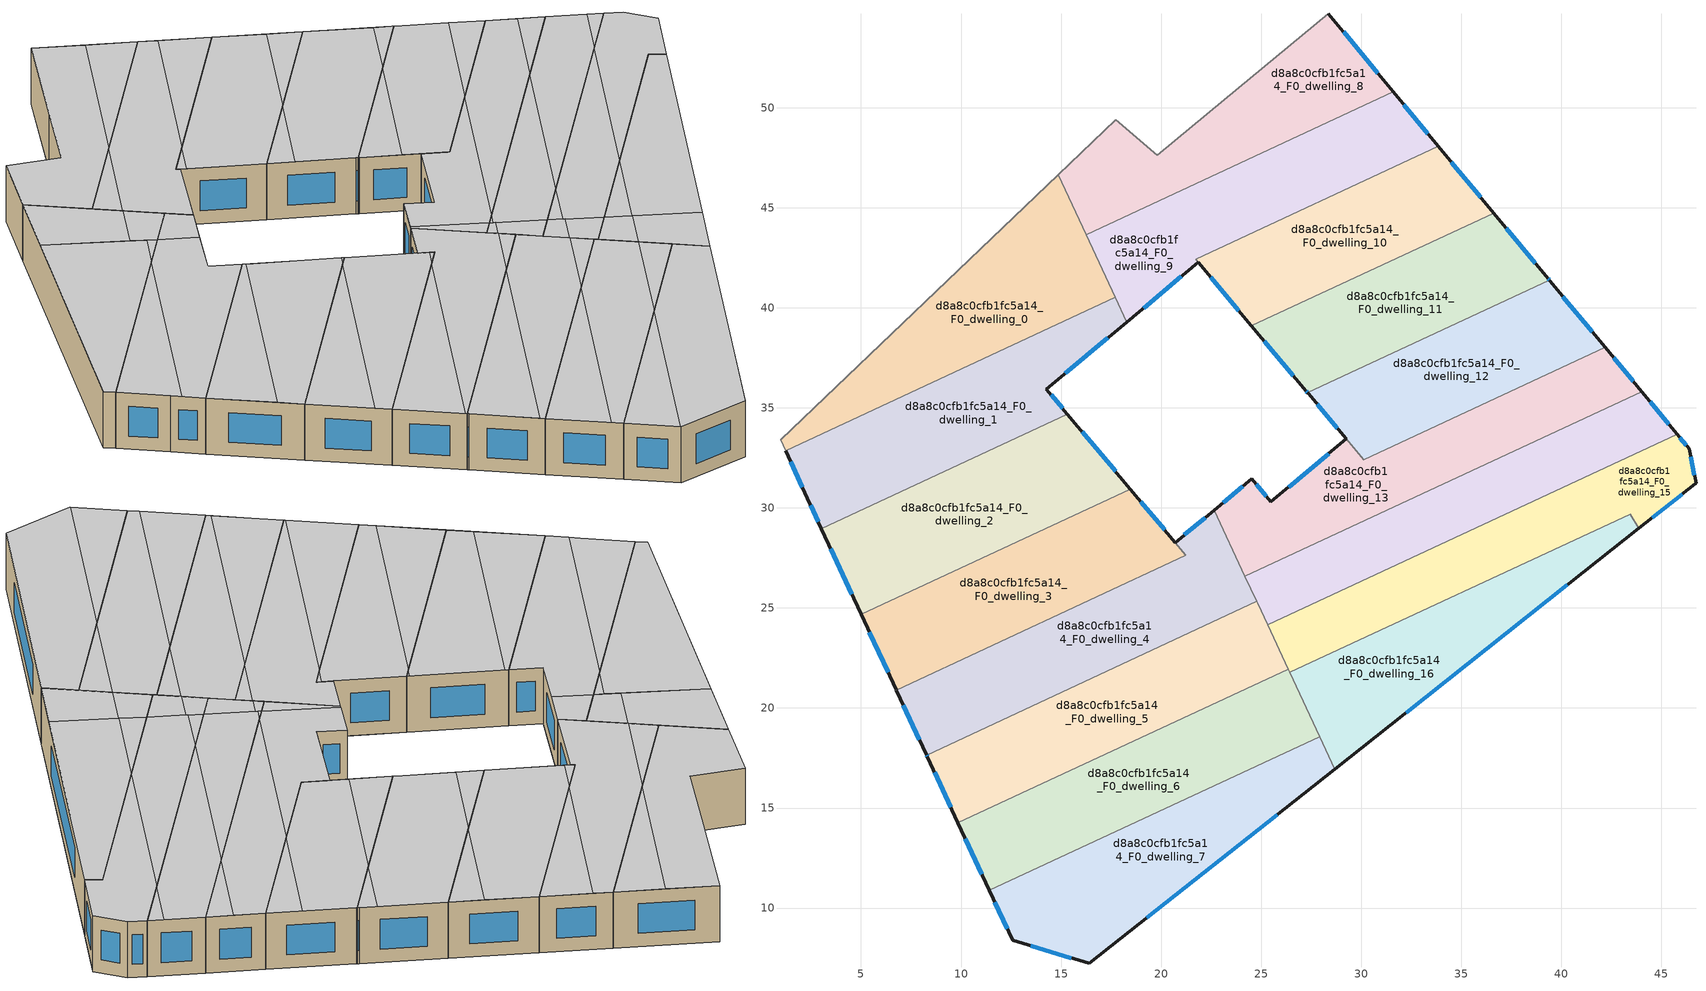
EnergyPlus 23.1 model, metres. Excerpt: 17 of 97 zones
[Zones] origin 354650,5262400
d8a8c0cfb1fc5a14_F0_dwelling_0
 floor ground (EU_floor_Construction): 14.85,46.66 17.71,40.53 1.23,32.86 0.98,33.41 z0
 wall to d8a8c0cfb1fc5a14_F0_dwelling_1 (EU_wall_Construction): 1.23,32.86 17.71,40.53 z0:3
 wall adiabatic (EU_wall_Construction): 14.85,46.66 0.98,33.41 1.23,32.86 z0:3
 wall to d8a8c0cfb1fc5a14_F0_dwelling_9 (EU_wall_Construction): 17.71,40.53 16.25,43.65 z0:3
 wall to d8a8c0cfb1fc5a14_F0_dwelling_8 (EU_wall_Construction): 16.25,43.66 14.85,46.66 z0:3
 ceiling to d8a8c0cfb1fc5a14_F1_dwelling_0 (EU_floor_Construction): 13.3,38.48 14.97,39.8 11.83,43.77 0.98,33.41 1.23,32.86 z3
 ceiling to d8a8c0cfb1fc5a14_F1_dwelling_8 (EU_floor_Construction): 16.87,42.33 14.85,46.66 11.83,43.77 14.48,40.43 z3
 ceiling to d8a8c0cfb1fc5a14_F1_dwelling_1 (EU_floor_Construction): 15.29,39.4 14.97,39.8 13.3,38.48 z3
 ceiling to d8a8c0cfb1fc5a14_F1_dwelling_9 (EU_floor_Construction): 17.71,40.53 16.87,42.33 14.48,40.43 15.29,39.4 z3
d8a8c0cfb1fc5a14_F0_dwelling_1
 floor ground (EU_floor_Construction): 17.71,40.53 18.28,39.29 14.27,35.94 15.32,34.68 3.02,28.96 2.31,30.48 1.23,32.86 z0
 wall outside (EU_wall_Construction): 15.32,34.68 14.27,35.94 18.28,39.29 / 1.23,32.86 2.31,30.48 3.02,28.96 z0:3
 wall to d8a8c0cfb1fc5a14_F0_dwelling_2 (EU_wall_Construction): 3.02,28.96 15.32,34.68 z0:3
 wall to d8a8c0cfb1fc5a14_F0_dwelling_9 (EU_wall_Construction): 18.28,39.29 17.71,40.53 z0:3
 window (EU_Window_Construction): 15.21,36.73 17.34,38.5 / 15.07,34.98 14.51,35.65 / 2.48,30.12 2.85,29.32 / 1.48,32.3 2.06,31.04 z0.7:2.3
 ceiling to d8a8c0cfb1fc5a14_F1_dwelling_1 (EU_floor_Construction): 15.32,34.68 14.27,35.94 16.53,37.83 15.29,39.4 13.3,38.48 2.55,29.97 3.02,28.96 z3
 ceiling to d8a8c0cfb1fc5a14_F1_dwelling_0 (EU_floor_Construction): 13.3,38.48 1.23,32.86 2.31,30.48 2.55,29.97 z3
 ceiling to d8a8c0cfb1fc5a14_F1_dwelling_9 (EU_floor_Construction): 18.28,39.29 17.71,40.53 15.29,39.4 16.53,37.83 z3
d8a8c0cfb1fc5a14_F0_dwelling_10
 floor ground (EU_floor_Construction): 33.86,48.07 36.62,44.74 24.51,39.1 21.73,42.42 z0
 wall outside (EU_wall_Construction): 36.62,44.74 33.86,48.07 / 21.85,42.27 24.51,39.1 z0:3
 wall to d8a8c0cfb1fc5a14_F0_dwelling_11 (EU_wall_Construction): 24.51,39.1 36.62,44.74 z0:3
 wall to d8a8c0cfb1fc5a14_F0_dwelling_9 (EU_wall_Construction): 33.86,48.07 21.73,42.42 21.85,42.27 z0:3
 window (EU_Window_Construction): 35.98,45.52 34.51,47.29 / 22.48,41.53 23.89,39.84 z0.7:2.3
 ceiling to d8a8c0cfb1fc5a14_F1_dwelling_10 (EU_floor_Construction): 29.85,41.58 35.52,46.07 33.86,48.07 23.75,43.36 22.06,42.03 24.51,39.1 z3
 ceiling to d8a8c0cfb1fc5a14_F1_dwelling_11 (EU_floor_Construction): 36.62,44.74 35.52,46.07 29.85,41.58 z3
 ceiling to d8a8c0cfb1fc5a14_F1_dwelling_9 (EU_floor_Construction): 23.75,43.36 21.73,42.42 22.06,42.03 z3
d8a8c0cfb1fc5a14_F0_dwelling_11
 floor ground (EU_floor_Construction): 36.62,44.74 39.34,41.46 39.4,41.38 27.31,35.76 27.25,35.84 24.51,39.1 z0
 wall outside (EU_wall_Construction): 24.51,39.1 27.25,35.84 27.31,35.76 / 39.4,41.38 39.34,41.46 36.62,44.74 z0:3
 wall to d8a8c0cfb1fc5a14_F0_dwelling_12 (EU_wall_Construction): 27.31,35.76 39.4,41.38 z0:3
 window (EU_Window_Construction): 25.15,38.33 26.6,36.6 / 38.7,42.23 37.26,43.97 / 39.39,41.4 39.35,41.44 / 27.26,35.82 27.3,35.78 z0.7:2.3
 ceiling to d8a8c0cfb1fc5a14_F1_dwelling_11 (EU_floor_Construction): 35.6,39.61 38.78,42.13 36.62,44.74 29.85,41.58 25.39,38.05 27.25,35.84 27.29,35.78 27.31,35.76 z3
 ceiling to d8a8c0cfb1fc5a14_F1_dwelling_10 (EU_floor_Construction): 29.85,41.58 24.51,39.1 25.39,38.05 z3
 ceiling to d8a8c0cfb1fc5a14_F1_dwelling_12 (EU_floor_Construction): 39.4,41.38 39.34,41.46 38.78,42.13 35.6,39.61 z3
d8a8c0cfb1fc5a14_F0_dwelling_12
 floor ground (EU_floor_Construction): 39.44,41.34 42.19,38.02 30.13,32.41 27.35,35.72 27.31,35.76 39.4,41.38 z0
 wall outside (EU_wall_Construction): 27.31,35.76 27.35,35.72 29.25,33.45 / 42.19,38.02 39.44,41.34 39.4,41.38 z0:3
 wall to d8a8c0cfb1fc5a14_F0_dwelling_13 (EU_wall_Construction): 29.25,33.45 30.13,32.41 42.19,38.02 z0:3
 window (EU_Window_Construction): 41.55,38.8 40.08,40.56 / 27.79,35.19 28.81,33.98 z0.7:2.3
 ceiling to d8a8c0cfb1fc5a14_F1_dwelling_12 (EU_floor_Construction): 35.21,34.77 41.05,39.39 39.44,41.34 39.4,41.38 35.6,39.61 28.68,34.14 30.13,32.41 z3
 ceiling to d8a8c0cfb1fc5a14_F1_dwelling_11 (EU_floor_Construction): 35.6,39.61 27.31,35.76 27.32,35.75 27.35,35.72 28.68,34.14 z3
 ceiling to d8a8c0cfb1fc5a14_F1_dwelling_13 (EU_floor_Construction): 42.19,38.02 41.05,39.39 35.21,34.77 z3
d8a8c0cfb1fc5a14_F0_dwelling_13
 floor ground (EU_floor_Construction): 42.19,38.02 44.02,35.82 24.19,26.59 22.66,29.89 24.53,31.45 25.48,30.3 29.25,33.45 30.13,32.41 z0
 wall outside (EU_wall_Construction): 29.25,33.45 25.48,30.3 24.53,31.45 22.66,29.89 / 44.02,35.82 42.19,38.02 z0:3
 wall to d8a8c0cfb1fc5a14_F0_dwelling_14 (EU_wall_Construction): 24.19,26.59 44.02,35.82 z0:3
 wall to d8a8c0cfb1fc5a14_F0_dwelling_4 (EU_wall_Construction): 22.66,29.89 24.19,26.59 z0:3
 window (EU_Window_Construction): 28.37,32.71 26.37,31.04 / 43.59,36.33 42.62,37.5 / 24.09,31.08 23.1,30.26 / 25.26,30.57 24.75,31.18 z0.7:2.3
 ceiling to d8a8c0cfb1fc5a14_F1_dwelling_13 (EU_floor_Construction): 38.79,33.38 43.17,36.85 42.19,38.02 35.21,34.77 25.85,27.36 z3
 ceiling to d8a8c0cfb1fc5a14_F1_dwelling_14 (EU_floor_Construction): 44.02,35.82 43.17,36.85 38.79,33.38 z3
 ceiling adiabatic (EU_roof_Construction): 25.09,27.01 22.75,29.97 22.66,29.89 24.19,26.59 z3
 ceiling to d8a8c0cfb1fc5a14_F1_dwelling_12 (EU_floor_Construction): 30.13,32.41 29.25,33.45 25.48,30.3 24.53,31.45 22.75,29.97 25.09,27.01 25.85,27.36 35.21,34.77 z3
d8a8c0cfb1fc5a14_F0_dwelling_14
 floor ground (EU_floor_Construction): 44.02,35.82 45.79,33.68 25.32,24.16 24.19,26.59 z0
 wall outside (EU_wall_Construction): 45.79,33.68 44.02,35.82 z0:3
 wall to d8a8c0cfb1fc5a14_F0_dwelling_15 (EU_wall_Construction): 25.32,24.16 45.79,33.68 z0:3
 wall to d8a8c0cfb1fc5a14_F0_dwelling_5 (EU_wall_Construction): 24.78,25.33 24.82,25.24 25.32,24.16 z0:3
 wall to d8a8c0cfb1fc5a14_F0_dwelling_4 (EU_wall_Construction): 24.19,26.59 24.78,25.33 z0:3
 window (EU_Window_Construction): 45.37,34.18 44.44,35.32 z0.7:2.3
 ceiling to d8a8c0cfb1fc5a14_F1_dwelling_14 (EU_floor_Construction): 42.63,32.21 45.27,34.31 44.02,35.82 38.79,33.38 29.72,26.21 z3
 ceiling to d8a8c0cfb1fc5a14_F1_dwelling_13 (EU_floor_Construction): 38.79,33.38 25.85,27.36 25.21,26.86 26.8,24.85 29.72,26.21 z3
 ceiling to d8a8c0cfb1fc5a14_F1_dwelling_15 (EU_floor_Construction): 45.79,33.68 45.27,34.31 42.63,32.21 z3
 ceiling to d8a8c0cfb1fc5a14_F1_dwelling_5 (EU_floor_Construction): 26.8,24.85 25.28,26.78 24.42,26.1 24.78,25.33 24.8,25.29 25.32,24.16 z3
 ceiling to d8a8c0cfb1fc5a14_F1_dwelling_12 (EU_floor_Construction): 25.85,27.36 25.09,27.01 25.21,26.86 z3
 ceiling to d8a8c0cfb1fc5a14_F1_dwelling_4 (EU_floor_Construction): 25.28,26.78 25.21,26.86 25.09,27.01 24.19,26.59 24.42,26.1 z3
d8a8c0cfb1fc5a14_F0_dwelling_15
 floor ground (EU_floor_Construction): 46.39,32.96 46.73,31.23 46.7,31.21 43.88,28.98 43.44,29.69 26.43,21.78 25.32,24.16 45.79,33.68 z0
 wall outside (EU_wall_Construction): 43.88,28.98 46.7,31.21 46.73,31.23 46.39,32.96 45.79,33.68 z0:3
 wall to d8a8c0cfb1fc5a14_F0_dwelling_16 (EU_wall_Construction): 26.43,21.78 43.44,29.69 43.88,28.98 z0:3
 wall to d8a8c0cfb1fc5a14_F0_dwelling_6 (EU_wall_Construction): 26.35,21.95 26.43,21.78 z0:3
 wall to d8a8c0cfb1fc5a14_F0_dwelling_5 (EU_wall_Construction): 25.32,24.16 26.35,21.95 z0:3
 window (EU_Window_Construction): 46.25,33.13 45.93,33.52 / 46.65,31.64 46.47,32.56 / 44.54,29.5 46.04,30.68 z0.7:2.3
 ceiling to d8a8c0cfb1fc5a14_F1_dwelling_15 (EU_floor_Construction): 43.88,28.98 46.73,31.23 46.39,32.96 45.79,33.68 42.63,32.21 33.72,25.17 43.44,29.69 z3
 ceiling to d8a8c0cfb1fc5a14_F1_dwelling_14 (EU_floor_Construction): 33.72,25.17 42.63,32.21 29.72,26.21 27.27,24.26 28.48,22.73 z3
 ceiling to d8a8c0cfb1fc5a14_F1_dwelling_6 (EU_floor_Construction): 28.48,22.73 27.34,24.18 25.86,23.01 26.43,21.78 z3
 ceiling to d8a8c0cfb1fc5a14_F1_dwelling_5 (EU_floor_Construction): 27.34,24.18 26.8,24.85 25.32,24.16 25.86,23.01 z3
 ceiling to d8a8c0cfb1fc5a14_F1_dwelling_13 (EU_floor_Construction): 29.72,26.21 26.8,24.85 27.27,24.27 z3
d8a8c0cfb1fc5a14_F0_dwelling_16
 floor ground (EU_floor_Construction): 43.44,29.69 43.88,28.97 28.68,16.95 26.43,21.78 z0
 wall outside (EU_wall_Construction): 28.68,16.95 43.88,28.97 z0:3
 wall to d8a8c0cfb1fc5a14_F0_dwelling_7 (EU_wall_Construction): 27.92,18.57 28.68,16.95 z0:3
 wall to d8a8c0cfb1fc5a14_F0_dwelling_6 (EU_wall_Construction): 26.43,21.78 27.92,18.57 z0:3
 window (EU_Window_Construction): 32.25,19.77 40.31,26.15 z0.7:2.3
 ceiling to d8a8c0cfb1fc5a14_F1_dwelling_15 (EU_floor_Construction): 43.88,28.97 43.44,29.69 33.72,25.17 29.31,21.68 31.37,19.08 z3
 ceiling to d8a8c0cfb1fc5a14_F1_dwelling_6 (EU_floor_Construction): 29.31,21.68 28.48,22.73 26.43,21.78 27.24,20.03 z3
 ceiling to d8a8c0cfb1fc5a14_F1_dwelling_14 (EU_floor_Construction): 33.72,25.17 28.48,22.73 29.31,21.68 z3
 ceiling to d8a8c0cfb1fc5a14_F1_dwelling_7 (EU_floor_Construction): 31.37,19.08 29.32,21.67 27.24,20.03 28.68,16.95 z3
d8a8c0cfb1fc5a14_F0_dwelling_2
 floor ground (EU_floor_Construction): 15.32,34.68 18.46,30.94 5.01,24.68 3.02,28.96 z0
 wall outside (EU_wall_Construction): 3.02,28.96 5.01,24.68 / 18.46,30.94 15.32,34.68 z0:3
 wall to d8a8c0cfb1fc5a14_F0_dwelling_3 (EU_wall_Construction): 5.01,24.68 18.46,30.94 z0:3
 window (EU_Window_Construction): 3.49,27.95 4.54,25.69 / 17.72,31.82 16.06,33.8 z0.7:2.3
 ceiling to d8a8c0cfb1fc5a14_F1_dwelling_2 (EU_floor_Construction): 17.88,30.67 18.36,31.06 15.45,34.53 4.47,25.84 5.01,24.68 z3
 ceiling to d8a8c0cfb1fc5a14_F1_dwelling_1 (EU_floor_Construction): 15.45,34.53 15.32,34.68 3.02,28.96 4.47,25.84 z3
 ceiling to d8a8c0cfb1fc5a14_F1_dwelling_3 (EU_floor_Construction): 18.46,30.94 18.36,31.06 17.88,30.67 z3
d8a8c0cfb1fc5a14_F0_dwelling_3
 floor ground (EU_floor_Construction): 18.46,30.94 21.24,27.63 6.77,20.89 5.01,24.68 z0
 wall outside (EU_wall_Construction): 5.01,24.68 6.76,20.9 / 20.7,28.27 18.46,30.94 z0:3
 wall to d8a8c0cfb1fc5a14_F0_dwelling_4 (EU_wall_Construction): 6.77,20.89 21.24,27.63 20.71,28.26 z0:3
 window (EU_Window_Construction): 5.42,23.79 6.35,21.79 / 20.18,28.9 18.99,30.31 z0.7:2.3
 ceiling to d8a8c0cfb1fc5a14_F1_dwelling_3 (EU_floor_Construction): 20.16,27.13 21.06,27.84 18.46,30.94 17.88,30.67 6.43,21.62 6.76,20.9 z3
 ceiling to d8a8c0cfb1fc5a14_F1_dwelling_2 (EU_floor_Construction): 17.88,30.67 5.01,24.68 6.43,21.62 z3
 ceiling to d8a8c0cfb1fc5a14_F1_dwelling_4 (EU_floor_Construction): 21.24,27.63 21.06,27.84 20.16,27.13 z3
d8a8c0cfb1fc5a14_F0_dwelling_4
 floor ground (EU_floor_Construction): 22.66,29.89 24.78,25.33 8.28,17.65 6.77,20.89 21.24,27.63 20.71,28.26 z0
 wall outside (EU_wall_Construction): 22.66,29.89 20.71,28.26 / 6.77,20.89 8.28,17.65 z0:3
 wall to d8a8c0cfb1fc5a14_F0_dwelling_5 (EU_wall_Construction): 8.28,17.65 24.78,25.33 z0:3
 window (EU_Window_Construction): 22.2,29.51 21.16,28.65 / 7.12,20.13 7.92,18.41 z0.7:2.3
 ceiling to d8a8c0cfb1fc5a14_F1_dwelling_4 (EU_floor_Construction): 21.55,23.83 24.42,26.1 22.66,29.89 20.71,28.26 21.24,27.63 20.16,27.13 8.25,17.7 8.28,17.65 z3
 ceiling to d8a8c0cfb1fc5a14_F1_dwelling_5 (EU_floor_Construction): 24.78,25.33 24.42,26.1 21.55,23.83 z3
 ceiling to d8a8c0cfb1fc5a14_F1_dwelling_3 (EU_floor_Construction): 20.16,27.13 6.77,20.9 8.25,17.7 z3
d8a8c0cfb1fc5a14_F0_dwelling_5
 floor ground (EU_floor_Construction): 24.82,25.24 26.35,21.95 9.85,14.27 8.32,17.56 8.28,17.65 24.78,25.33 z0
 wall outside (EU_wall_Construction): 8.28,17.65 8.32,17.56 9.85,14.27 z0:3
 wall to d8a8c0cfb1fc5a14_F0_dwelling_6 (EU_wall_Construction): 9.85,14.27 26.35,21.95 z0:3
 window (EU_Window_Construction): 8.28,17.63 8.31,17.58 / 8.68,16.78 9.49,15.04 z0.7:2.3
 ceiling to d8a8c0cfb1fc5a14_F1_dwelling_5 (EU_floor_Construction): 21.9,19.88 25.86,23.01 24.82,25.24 24.78,25.33 21.55,23.83 9.74,14.48 9.85,14.27 z3
 ceiling to d8a8c0cfb1fc5a14_F1_dwelling_4 (EU_floor_Construction): 21.55,23.83 8.28,17.65 9.74,14.48 z3
 ceiling to d8a8c0cfb1fc5a14_F1_dwelling_6 (EU_floor_Construction): 26.35,21.95 25.86,23.01 21.9,19.88 z3
d8a8c0cfb1fc5a14_F0_dwelling_6
 floor ground (EU_floor_Construction): 26.35,21.95 27.92,18.57 11.42,10.88 9.85,14.27 z0
 wall outside (EU_wall_Construction): 9.85,14.27 11.42,10.88 z0:3
 wall to d8a8c0cfb1fc5a14_F0_dwelling_7 (EU_wall_Construction): 11.42,10.88 27.92,18.57 z0:3
 window (EU_Window_Construction): 10.21,13.47 11.05,11.68 z0.7:2.3
 ceiling to d8a8c0cfb1fc5a14_F1_dwelling_6 (EU_floor_Construction): 21.77,15.7 27.24,20.03 26.35,21.95 21.9,19.88 11.18,11.39 11.42,10.89 z3
 ceiling to d8a8c0cfb1fc5a14_F1_dwelling_5 (EU_floor_Construction): 21.9,19.88 9.85,14.27 11.18,11.39 z3
 ceiling to d8a8c0cfb1fc5a14_F1_dwelling_7 (EU_floor_Construction): 27.92,18.57 27.24,20.03 21.77,15.7 z3
d8a8c0cfb1fc5a14_F0_dwelling_7
 floor ground (EU_floor_Construction): 27.92,18.57 28.68,16.95 16.4,7.23 12.58,8.38 11.42,10.88 z0
 wall outside (EU_wall_Construction): 11.42,10.88 12.58,8.38 16.4,7.23 28.68,16.95 z0:3
 window (EU_Window_Construction): 19.28,9.51 25.8,14.67 / 13.48,8.11 15.5,7.5 / 11.69,10.3 12.31,8.97 z0.7:2.3
 ceiling to d8a8c0cfb1fc5a14_F1_dwelling_7 (EU_floor_Construction): 28.68,16.95 27.92,18.57 21.77,15.7 12.56,8.42 12.58,8.38 16.4,7.23 z3
 ceiling to d8a8c0cfb1fc5a14_F1_dwelling_6 (EU_floor_Construction): 21.77,15.7 11.42,10.89 12.56,8.42 z3
d8a8c0cfb1fc5a14_F0_dwelling_8
 floor ground (EU_floor_Construction): 28.36,54.71 31.6,50.8 16.25,43.66 14.85,46.66 17.74,49.41 19.81,47.62 23.16,50.41 z0
 wall outside (EU_wall_Construction): 31.6,50.8 28.36,54.71 z0:3
 wall adiabatic (EU_wall_Construction): 28.36,54.71 23.16,50.41 19.81,47.62 17.74,49.41 14.85,46.66 z0:3
 wall to d8a8c0cfb1fc5a14_F0_dwelling_9 (EU_wall_Construction): 16.25,43.66 31.6,50.8 z0:3
 window (EU_Window_Construction): 30.84,51.71 29.12,53.79 z0.7:2.3
 ceiling to d8a8c0cfb1fc5a14_F1_dwelling_8 (EU_floor_Construction): 21.83,46.25 30.01,52.72 28.36,54.71 23.16,50.41 19.81,47.62 17.74,49.41 14.85,46.66 16.25,43.66 z3
 ceiling to d8a8c0cfb1fc5a14_F1_dwelling_9 (EU_floor_Construction): 31.6,50.8 30.01,52.72 21.83,46.25 z3
d8a8c0cfb1fc5a14_F0_dwelling_9
 floor ground (EU_floor_Construction): 31.6,50.8 33.86,48.07 21.73,42.42 21.85,42.27 18.28,39.29 16.25,43.66 z0
 wall outside (EU_wall_Construction): 33.86,48.07 31.6,50.8 / 18.28,39.29 21.85,42.27 z0:3
 window (EU_Window_Construction): 33.33,48.71 32.13,50.16 / 19.12,39.99 21.02,41.57 z0.7:2.3
 ceiling to d8a8c0cfb1fc5a14_F1_dwelling_9 (EU_floor_Construction): 23.75,43.37 32.21,50.06 31.6,50.8 21.83,46.25 16.87,42.33 18.28,39.29 21.85,42.27 21.73,42.42 z3
 ceiling to d8a8c0cfb1fc5a14_F1_dwelling_10 (EU_floor_Construction): 33.86,48.07 32.21,50.06 23.75,43.37 z3
 ceiling to d8a8c0cfb1fc5a14_F1_dwelling_8 (EU_floor_Construction): 21.83,46.25 16.25,43.66 16.87,42.33 z3
[Building]
EU S2 Campaign: North Axis=0; Terrain=City; Solar Distribution=FullExterior
[Site:Location]
Budapest.Ferenc.Liszt.Intl.AP: Latitude=47.437; Longitude=19.256; Time Zone=1; Elevation=185
[SizingPeriod:WeatherFileDays]
AnnualSizingPeriod: Begin Month=1; Begin Day of Month=1; End Month=12; End Day of Month=31; Day of Week for Start Day=Monday; Use Weather File Daylight Saving Period=No; Use Weather File Rain and Snow Indicators=No
[MATERIAL]
EU_InternalMass_Material: Roughness=MediumRough; Thickness=0.1; Conductivity=1; Density=1800; Specific Heat=900; Thermal Absorptance=0.9; Solar Absorptance=0.7; Visible Absorptance=0.7
[MATERIAL:NOMASS] Roughness=MediumRough; Thermal Absorptance=0.9; Solar Absorptance=0.7; Visible Absorptance=0.7
Name | Thermal Resistance
EU_wall_NoMass | 0.832559
EU_roof_NoMass | 1.39638
EU_floor_NoMass | 0.872794
[WINDOWMATERIAL:SIMPLEGLAZINGSYSTEM]
EU_Window_SimpleGlazing: UFactor=2.79869; Solar Heat Gain Coefficient=0.75; Visible Transmittance=0.75
[CONSTRUCTION]
EU_wall_Construction: EU_wall_NoMass
EU_roof_Construction: EU_roof_NoMass
EU_floor_Construction: EU_floor_NoMass
EU_Window_Construction: EU_Window_SimpleGlazing
EU_InternalMass_Construction: EU_InternalMass_Material
[ZONE] Type=1; Multiplier=1; Ceiling Height=autocalculate; Floor Area=autocalculate; Part of Total Floor Area=Yes
Name | Volume
d8a8c0cfb1fc5a14_F0_dwelling_0 | 200.925
d8a8c0cfb1fc5a14_F0_dwelling_1 | 200.96
d8a8c0cfb1fc5a14_F0_dwelling_10 | 168.007
d8a8c0cfb1fc5a14_F0_dwelling_11 | 168.617
d8a8c0cfb1fc5a14_F0_dwelling_12 | 168.955
d8a8c0cfb1fc5a14_F0_dwelling_13 | 198.222
d8a8c0cfb1fc5a14_F0_dwelling_14 | 178.682
d8a8c0cfb1fc5a14_F0_dwelling_15 | 183.132
d8a8c0cfb1fc5a14_F0_dwelling_16 | 174.107
d8a8c0cfb1fc5a14_F0_dwelling_2 | 200.956
d8a8c0cfb1fc5a14_F0_dwelling_3 | 192.892
d8a8c0cfb1fc5a14_F0_dwelling_4 | 203.543
d8a8c0cfb1fc5a14_F0_dwelling_5 | 203.701
d8a8c0cfb1fc5a14_F0_dwelling_6 | 203.627
d8a8c0cfb1fc5a14_F0_dwelling_7 | 200.972
d8a8c0cfb1fc5a14_F0_dwelling_8 | 178.605
d8a8c0cfb1fc5a14_F0_dwelling_9 | 189.257
[INTERNALMASS] Construction=EU_InternalMass_Construction
Name | Zone or ZoneList | Surface Area
d8a8c0cfb1fc5a14_F0_dwelling_0_EU_InternalMass | d8a8c0cfb1fc5a14_F0_dwelling_0 | 66.9748
d8a8c0cfb1fc5a14_F0_dwelling_1_EU_InternalMass | d8a8c0cfb1fc5a14_F0_dwelling_1 | 66.9868
d8a8c0cfb1fc5a14_F0_dwelling_2_EU_InternalMass | d8a8c0cfb1fc5a14_F0_dwelling_2 | 66.9854
d8a8c0cfb1fc5a14_F0_dwelling_3_EU_InternalMass | d8a8c0cfb1fc5a14_F0_dwelling_3 | 64.2956
d8a8c0cfb1fc5a14_F0_dwelling_4_EU_InternalMass | d8a8c0cfb1fc5a14_F0_dwelling_4 | 67.8523
d8a8c0cfb1fc5a14_F0_dwelling_5_EU_InternalMass | d8a8c0cfb1fc5a14_F0_dwelling_5 | 67.8899
d8a8c0cfb1fc5a14_F0_dwelling_6_EU_InternalMass | d8a8c0cfb1fc5a14_F0_dwelling_6 | 67.8818
d8a8c0cfb1fc5a14_F0_dwelling_7_EU_InternalMass | d8a8c0cfb1fc5a14_F0_dwelling_7 | 66.9909
d8a8c0cfb1fc5a14_F0_dwelling_8_EU_InternalMass | d8a8c0cfb1fc5a14_F0_dwelling_8 | 59.5349
d8a8c0cfb1fc5a14_F0_dwelling_9_EU_InternalMass | d8a8c0cfb1fc5a14_F0_dwelling_9 | 63.0865
d8a8c0cfb1fc5a14_F0_dwelling_10_EU_InternalMass | d8a8c0cfb1fc5a14_F0_dwelling_10 | 55.9999
d8a8c0cfb1fc5a14_F0_dwelling_11_EU_InternalMass | d8a8c0cfb1fc5a14_F0_dwelling_11 | 56.2068
d8a8c0cfb1fc5a14_F0_dwelling_12_EU_InternalMass | d8a8c0cfb1fc5a14_F0_dwelling_12 | 56.322
d8a8c0cfb1fc5a14_F0_dwelling_13_EU_InternalMass | d8a8c0cfb1fc5a14_F0_dwelling_13 | 66.0738
d8a8c0cfb1fc5a14_F0_dwelling_14_EU_InternalMass | d8a8c0cfb1fc5a14_F0_dwelling_14 | 59.5607
d8a8c0cfb1fc5a14_F0_dwelling_15_EU_InternalMass | d8a8c0cfb1fc5a14_F0_dwelling_15 | 61.0464
d8a8c0cfb1fc5a14_F0_dwelling_16_EU_InternalMass | d8a8c0cfb1fc5a14_F0_dwelling_16 | 58.036
[OTHEREQUIPMENT] Fuel Type=Electricity; Design Level Calculation Method=Watts/Area; Power per Zone Floor Area=1; Fraction Latent=0; Fraction Radiant=0; Fraction Lost=0; Carbon Dioxide Generation Rate=0; EndUse Subcategory=EU_Step8_InternalGains
Name | Zone or ZoneList or Space or SpaceList | Schedule
EU_Step8_InternalGain_d8a8c0cfb1fc5a14_F0_dwelling_0_f000 | d8a8c0cfb1fc5a14_F0_dwelling_0 | EU_Step8_GainSchedule_d8a8c0cfb1fc5a14_F0_dwelling_0_f000
EU_Step8_InternalGain_d8a8c0cfb1fc5a14_F0_dwelling_1_f000 | d8a8c0cfb1fc5a14_F0_dwelling_1 | EU_Step8_GainSchedule_d8a8c0cfb1fc5a14_F0_dwelling_1_f000
EU_Step8_InternalGain_d8a8c0cfb1fc5a14_F0_dwelling_2_f000 | d8a8c0cfb1fc5a14_F0_dwelling_2 | EU_Step8_GainSchedule_d8a8c0cfb1fc5a14_F0_dwelling_2_f000
EU_Step8_InternalGain_d8a8c0cfb1fc5a14_F0_dwelling_3_f000 | d8a8c0cfb1fc5a14_F0_dwelling_3 | EU_Step8_GainSchedule_d8a8c0cfb1fc5a14_F0_dwelling_3_f000
EU_Step8_InternalGain_d8a8c0cfb1fc5a14_F0_dwelling_4_f000 | d8a8c0cfb1fc5a14_F0_dwelling_4 | EU_Step8_GainSchedule_d8a8c0cfb1fc5a14_F0_dwelling_4_f000
EU_Step8_InternalGain_d8a8c0cfb1fc5a14_F0_dwelling_5_f000 | d8a8c0cfb1fc5a14_F0_dwelling_5 | EU_Step8_GainSchedule_d8a8c0cfb1fc5a14_F0_dwelling_5_f000
EU_Step8_InternalGain_d8a8c0cfb1fc5a14_F0_dwelling_6_f000 | d8a8c0cfb1fc5a14_F0_dwelling_6 | EU_Step8_GainSchedule_d8a8c0cfb1fc5a14_F0_dwelling_6_f000
EU_Step8_InternalGain_d8a8c0cfb1fc5a14_F0_dwelling_7_f000 | d8a8c0cfb1fc5a14_F0_dwelling_7 | EU_Step8_GainSchedule_d8a8c0cfb1fc5a14_F0_dwelling_7_f000
EU_Step8_InternalGain_d8a8c0cfb1fc5a14_F0_dwelling_8_f000 | d8a8c0cfb1fc5a14_F0_dwelling_8 | EU_Step8_GainSchedule_d8a8c0cfb1fc5a14_F0_dwelling_8_f000
EU_Step8_InternalGain_d8a8c0cfb1fc5a14_F0_dwelling_9_f000 | d8a8c0cfb1fc5a14_F0_dwelling_9 | EU_Step8_GainSchedule_d8a8c0cfb1fc5a14_F0_dwelling_9_f000
EU_Step8_InternalGain_d8a8c0cfb1fc5a14_F0_dwelling_10_f000 | d8a8c0cfb1fc5a14_F0_dwelling_10 | EU_Step8_GainSchedule_d8a8c0cfb1fc5a14_F0_dwelling_10_f000
EU_Step8_InternalGain_d8a8c0cfb1fc5a14_F0_dwelling_11_f000 | d8a8c0cfb1fc5a14_F0_dwelling_11 | EU_Step8_GainSchedule_d8a8c0cfb1fc5a14_F0_dwelling_11_f000
EU_Step8_InternalGain_d8a8c0cfb1fc5a14_F0_dwelling_12_f000 | d8a8c0cfb1fc5a14_F0_dwelling_12 | EU_Step8_GainSchedule_d8a8c0cfb1fc5a14_F0_dwelling_12_f000
EU_Step8_InternalGain_d8a8c0cfb1fc5a14_F0_dwelling_13_f000 | d8a8c0cfb1fc5a14_F0_dwelling_13 | EU_Step8_GainSchedule_d8a8c0cfb1fc5a14_F0_dwelling_13_f000
EU_Step8_InternalGain_d8a8c0cfb1fc5a14_F0_dwelling_14_f000 | d8a8c0cfb1fc5a14_F0_dwelling_14 | EU_Step8_GainSchedule_d8a8c0cfb1fc5a14_F0_dwelling_14_f000
EU_Step8_InternalGain_d8a8c0cfb1fc5a14_F0_dwelling_15_f000 | d8a8c0cfb1fc5a14_F0_dwelling_15 | EU_Step8_GainSchedule_d8a8c0cfb1fc5a14_F0_dwelling_15_f000
EU_Step8_InternalGain_d8a8c0cfb1fc5a14_F0_dwelling_16_f000 | d8a8c0cfb1fc5a14_F0_dwelling_16 | EU_Step8_GainSchedule_d8a8c0cfb1fc5a14_F0_dwelling_16_f000
[ZONEVENTILATION:DESIGNFLOWRATE] Schedule=EU_AlwaysOn; Design Flow Rate Calculation Method=AirChanges/Hour; Air Changes per Hour=0.475469; Ventilation Type=Natural; Fan Pressure Rise=0; Fan Total Efficiency=1; Constant Term Coefficient=1; Temperature Term Coefficient=0; Velocity Term Coefficient=0; Velocity Squared Term Coefficient=0; Minimum Indoor Temperature=-100; Maximum Indoor Temperature=100; Delta Temperature=-100; Minimum Outdoor Temperature=-100; Maximum Outdoor Temperature=100; Maximum Wind Speed=40
Name | Zone or ZoneList or Space or SpaceList
EU_ConstantAir_d8a8c0cfb1fc5a14_F0_dwelling_0 | d8a8c0cfb1fc5a14_F0_dwelling_0
EU_ConstantAir_d8a8c0cfb1fc5a14_F0_dwelling_1 | d8a8c0cfb1fc5a14_F0_dwelling_1
EU_ConstantAir_d8a8c0cfb1fc5a14_F0_dwelling_2 | d8a8c0cfb1fc5a14_F0_dwelling_2
EU_ConstantAir_d8a8c0cfb1fc5a14_F0_dwelling_3 | d8a8c0cfb1fc5a14_F0_dwelling_3
EU_ConstantAir_d8a8c0cfb1fc5a14_F0_dwelling_4 | d8a8c0cfb1fc5a14_F0_dwelling_4
EU_ConstantAir_d8a8c0cfb1fc5a14_F0_dwelling_5 | d8a8c0cfb1fc5a14_F0_dwelling_5
EU_ConstantAir_d8a8c0cfb1fc5a14_F0_dwelling_6 | d8a8c0cfb1fc5a14_F0_dwelling_6
EU_ConstantAir_d8a8c0cfb1fc5a14_F0_dwelling_7 | d8a8c0cfb1fc5a14_F0_dwelling_7
EU_ConstantAir_d8a8c0cfb1fc5a14_F0_dwelling_8 | d8a8c0cfb1fc5a14_F0_dwelling_8
EU_ConstantAir_d8a8c0cfb1fc5a14_F0_dwelling_9 | d8a8c0cfb1fc5a14_F0_dwelling_9
EU_ConstantAir_d8a8c0cfb1fc5a14_F0_dwelling_10 | d8a8c0cfb1fc5a14_F0_dwelling_10
EU_ConstantAir_d8a8c0cfb1fc5a14_F0_dwelling_11 | d8a8c0cfb1fc5a14_F0_dwelling_11
EU_ConstantAir_d8a8c0cfb1fc5a14_F0_dwelling_12 | d8a8c0cfb1fc5a14_F0_dwelling_12
EU_ConstantAir_d8a8c0cfb1fc5a14_F0_dwelling_13 | d8a8c0cfb1fc5a14_F0_dwelling_13
EU_ConstantAir_d8a8c0cfb1fc5a14_F0_dwelling_14 | d8a8c0cfb1fc5a14_F0_dwelling_14
EU_ConstantAir_d8a8c0cfb1fc5a14_F0_dwelling_15 | d8a8c0cfb1fc5a14_F0_dwelling_15
EU_ConstantAir_d8a8c0cfb1fc5a14_F0_dwelling_16 | d8a8c0cfb1fc5a14_F0_dwelling_16
[HVACTEMPLATE:THERMOSTAT] Constant Heating Setpoint=20; Constant Cooling Setpoint=50
EU_HeatOnly_d8a8c0cfb1fc5a14_F0_dwelling_0; EU_HeatOnly_d8a8c0cfb1fc5a14_F0_dwelling_1; EU_HeatOnly_d8a8c0cfb1fc5a14_F0_dwelling_2; EU_HeatOnly_d8a8c0cfb1fc5a14_F0_dwelling_3; EU_HeatOnly_d8a8c0cfb1fc5a14_F0_dwelling_4; EU_HeatOnly_d8a8c0cfb1fc5a14_F0_dwelling_5; EU_HeatOnly_d8a8c0cfb1fc5a14_F0_dwelling_6; EU_HeatOnly_d8a8c0cfb1fc5a14_F0_dwelling_7; EU_HeatOnly_d8a8c0cfb1fc5a14_F0_dwelling_8; EU_HeatOnly_d8a8c0cfb1fc5a14_F0_dwelling_9; EU_HeatOnly_d8a8c0cfb1fc5a14_F0_dwelling_10; EU_HeatOnly_d8a8c0cfb1fc5a14_F0_dwelling_11; EU_HeatOnly_d8a8c0cfb1fc5a14_F0_dwelling_12; EU_HeatOnly_d8a8c0cfb1fc5a14_F0_dwelling_13; EU_HeatOnly_d8a8c0cfb1fc5a14_F0_dwelling_14; EU_HeatOnly_d8a8c0cfb1fc5a14_F0_dwelling_15; EU_HeatOnly_d8a8c0cfb1fc5a14_F0_dwelling_16; EU_HeatOnly_d8a8c0cfb1fc5a14_F1_dwelling_0; EU_HeatOnly_d8a8c0cfb1fc5a14_F1_dwelling_1; EU_HeatOnly_d8a8c0cfb1fc5a14_F1_dwelling_2; EU_HeatOnly_d8a8c0cfb1fc5a14_F1_dwelling_3; EU_HeatOnly_d8a8c0cfb1fc5a14_F1_dwelling_4; EU_HeatOnly_d8a8c0cfb1fc5a14_F1_dwelling_5; EU_HeatOnly_d8a8c0cfb1fc5a14_F1_dwelling_6; EU_HeatOnly_d8a8c0cfb1fc5a14_F1_dwelling_7; EU_HeatOnly_d8a8c0cfb1fc5a14_F1_dwelling_8; EU_HeatOnly_d8a8c0cfb1fc5a14_F1_dwelling_9; EU_HeatOnly_d8a8c0cfb1fc5a14_F1_dwelling_10; EU_HeatOnly_d8a8c0cfb1fc5a14_F1_dwelling_11; EU_HeatOnly_d8a8c0cfb1fc5a14_F1_dwelling_12; EU_HeatOnly_d8a8c0cfb1fc5a14_F1_dwelling_13; EU_HeatOnly_d8a8c0cfb1fc5a14_F1_dwelling_14; EU_HeatOnly_d8a8c0cfb1fc5a14_F1_dwelling_15; EU_HeatOnly_d8a8c0cfb1fc5a14_F2_dwelling_0; EU_HeatOnly_d8a8c0cfb1fc5a14_F2_dwelling_1; EU_HeatOnly_d8a8c0cfb1fc5a14_F2_dwelling_2; EU_HeatOnly_d8a8c0cfb1fc5a14_F2_dwelling_3; EU_HeatOnly_d8a8c0cfb1fc5a14_F2_dwelling_4; EU_HeatOnly_d8a8c0cfb1fc5a14_F2_dwelling_5; EU_HeatOnly_d8a8c0cfb1fc5a14_F2_dwelling_6; EU_HeatOnly_d8a8c0cfb1fc5a14_F2_dwelling_7; EU_HeatOnly_d8a8c0cfb1fc5a14_F2_dwelling_8; EU_HeatOnly_d8a8c0cfb1fc5a14_F2_dwelling_9; EU_HeatOnly_d8a8c0cfb1fc5a14_F2_dwelling_10; EU_HeatOnly_d8a8c0cfb1fc5a14_F2_dwelling_11; EU_HeatOnly_d8a8c0cfb1fc5a14_F2_dwelling_12; EU_HeatOnly_d8a8c0cfb1fc5a14_F2_dwelling_13; EU_HeatOnly_d8a8c0cfb1fc5a14_F2_dwelling_14; EU_HeatOnly_d8a8c0cfb1fc5a14_F2_dwelling_15; EU_HeatOnly_d8a8c0cfb1fc5a14_F3_dwelling_0; EU_HeatOnly_d8a8c0cfb1fc5a14_F3_dwelling_1; EU_HeatOnly_d8a8c0cfb1fc5a14_F3_dwelling_2; EU_HeatOnly_d8a8c0cfb1fc5a14_F3_dwelling_3; EU_HeatOnly_d8a8c0cfb1fc5a14_F3_dwelling_4; EU_HeatOnly_d8a8c0cfb1fc5a14_F3_dwelling_5; EU_HeatOnly_d8a8c0cfb1fc5a14_F3_dwelling_6; EU_HeatOnly_d8a8c0cfb1fc5a14_F3_dwelling_7; EU_HeatOnly_d8a8c0cfb1fc5a14_F3_dwelling_8; EU_HeatOnly_d8a8c0cfb1fc5a14_F3_dwelling_9; EU_HeatOnly_d8a8c0cfb1fc5a14_F3_dwelling_10; EU_HeatOnly_d8a8c0cfb1fc5a14_F3_dwelling_11; EU_HeatOnly_d8a8c0cfb1fc5a14_F3_dwelling_12; EU_HeatOnly_d8a8c0cfb1fc5a14_F3_dwelling_13; EU_HeatOnly_d8a8c0cfb1fc5a14_F3_dwelling_14; EU_HeatOnly_d8a8c0cfb1fc5a14_F3_dwelling_15; EU_HeatOnly_d8a8c0cfb1fc5a14_F4_dwelling_0; EU_HeatOnly_d8a8c0cfb1fc5a14_F4_dwelling_1; EU_HeatOnly_d8a8c0cfb1fc5a14_F4_dwelling_2; EU_HeatOnly_d8a8c0cfb1fc5a14_F4_dwelling_3; EU_HeatOnly_d8a8c0cfb1fc5a14_F4_dwelling_4; EU_HeatOnly_d8a8c0cfb1fc5a14_F4_dwelling_5; EU_HeatOnly_d8a8c0cfb1fc5a14_F4_dwelling_6; EU_HeatOnly_d8a8c0cfb1fc5a14_F4_dwelling_7; EU_HeatOnly_d8a8c0cfb1fc5a14_F4_dwelling_8; EU_HeatOnly_d8a8c0cfb1fc5a14_F4_dwelling_9; EU_HeatOnly_d8a8c0cfb1fc5a14_F4_dwelling_10; EU_HeatOnly_d8a8c0cfb1fc5a14_F4_dwelling_11; EU_HeatOnly_d8a8c0cfb1fc5a14_F4_dwelling_12; EU_HeatOnly_d8a8c0cfb1fc5a14_F4_dwelling_13; EU_HeatOnly_d8a8c0cfb1fc5a14_F4_dwelling_14; EU_HeatOnly_d8a8c0cfb1fc5a14_F4_dwelling_15; EU_HeatOnly_d8a8c0cfb1fc5a14_F5_dwelling_0; EU_HeatOnly_d8a8c0cfb1fc5a14_F5_dwelling_1; EU_HeatOnly_d8a8c0cfb1fc5a14_F5_dwelling_2; EU_HeatOnly_d8a8c0cfb1fc5a14_F5_dwelling_3; EU_HeatOnly_d8a8c0cfb1fc5a14_F5_dwelling_4; EU_HeatOnly_d8a8c0cfb1fc5a14_F5_dwelling_5; EU_HeatOnly_d8a8c0cfb1fc5a14_F5_dwelling_6; EU_HeatOnly_d8a8c0cfb1fc5a14_F5_dwelling_7; EU_HeatOnly_d8a8c0cfb1fc5a14_F5_dwelling_8; EU_HeatOnly_d8a8c0cfb1fc5a14_F5_dwelling_9; EU_HeatOnly_d8a8c0cfb1fc5a14_F5_dwelling_10; EU_HeatOnly_d8a8c0cfb1fc5a14_F5_dwelling_11; EU_HeatOnly_d8a8c0cfb1fc5a14_F5_dwelling_12; EU_HeatOnly_d8a8c0cfb1fc5a14_F5_dwelling_13; EU_HeatOnly_d8a8c0cfb1fc5a14_F5_dwelling_14; EU_HeatOnly_d8a8c0cfb1fc5a14_F5_dwelling_15
[HVACTEMPLATE:ZONE:IDEALLOADSAIRSYSTEM] System Availability Schedule=EU_AlwaysOn; Maximum Heating Supply Air Temperature=50; Minimum Cooling Supply Air Temperature=13; Maximum Heating Supply Air Humidity Ratio=0.0156; Minimum Cooling Supply Air Humidity Ratio=0.0077; Heating Limit=NoLimit; Cooling Limit=NoLimit; Heating Availability Schedule=EU_AlwaysOn; Cooling Availability Schedule=EU_CoolingOff; Dehumidification Control Type=ConstantSensibleHeatRatio; Cooling Sensible Heat Ratio=0.7; Dehumidification Setpoint=60; Humidification Control Type=None; Humidification Setpoint=30; Outdoor Air Method=None; Outdoor Air Flow Rate per Person=0.00944; Outdoor Air Flow Rate per Zone Floor Area=0; Outdoor Air Flow Rate per Zone=0; Demand Controlled Ventilation Type=None; Outdoor Air Economizer Type=NoEconomizer; Heat Recovery Type=None; Sensible Heat Recovery Effectiveness=0.7; Latent Heat Recovery Effectiveness=0.65
Name | Template Thermostat
d8a8c0cfb1fc5a14_F0_dwelling_0 | EU_HeatOnly_d8a8c0cfb1fc5a14_F0_dwelling_0
d8a8c0cfb1fc5a14_F0_dwelling_1 | EU_HeatOnly_d8a8c0cfb1fc5a14_F0_dwelling_1
d8a8c0cfb1fc5a14_F0_dwelling_2 | EU_HeatOnly_d8a8c0cfb1fc5a14_F0_dwelling_2
d8a8c0cfb1fc5a14_F0_dwelling_3 | EU_HeatOnly_d8a8c0cfb1fc5a14_F0_dwelling_3
d8a8c0cfb1fc5a14_F0_dwelling_4 | EU_HeatOnly_d8a8c0cfb1fc5a14_F0_dwelling_4
d8a8c0cfb1fc5a14_F0_dwelling_5 | EU_HeatOnly_d8a8c0cfb1fc5a14_F0_dwelling_5
d8a8c0cfb1fc5a14_F0_dwelling_6 | EU_HeatOnly_d8a8c0cfb1fc5a14_F0_dwelling_6
d8a8c0cfb1fc5a14_F0_dwelling_7 | EU_HeatOnly_d8a8c0cfb1fc5a14_F0_dwelling_7
d8a8c0cfb1fc5a14_F0_dwelling_8 | EU_HeatOnly_d8a8c0cfb1fc5a14_F0_dwelling_8
d8a8c0cfb1fc5a14_F0_dwelling_9 | EU_HeatOnly_d8a8c0cfb1fc5a14_F0_dwelling_9
d8a8c0cfb1fc5a14_F0_dwelling_10 | EU_HeatOnly_d8a8c0cfb1fc5a14_F0_dwelling_10
d8a8c0cfb1fc5a14_F0_dwelling_11 | EU_HeatOnly_d8a8c0cfb1fc5a14_F0_dwelling_11
d8a8c0cfb1fc5a14_F0_dwelling_12 | EU_HeatOnly_d8a8c0cfb1fc5a14_F0_dwelling_12
d8a8c0cfb1fc5a14_F0_dwelling_13 | EU_HeatOnly_d8a8c0cfb1fc5a14_F0_dwelling_13
d8a8c0cfb1fc5a14_F0_dwelling_14 | EU_HeatOnly_d8a8c0cfb1fc5a14_F0_dwelling_14
d8a8c0cfb1fc5a14_F0_dwelling_15 | EU_HeatOnly_d8a8c0cfb1fc5a14_F0_dwelling_15
d8a8c0cfb1fc5a14_F0_dwelling_16 | EU_HeatOnly_d8a8c0cfb1fc5a14_F0_dwelling_16
[SIZING:ZONE] Zone Cooling Design Supply Air Temperature Input Method=SupplyAirTemperature; Zone Cooling Design Supply Air Temperature=13; Zone Heating Design Supply Air Temperature Input Method=SupplyAirTemperature; Zone Heating Design Supply Air Temperature=50; Zone Cooling Design Supply Air Humidity Ratio=0.008; Zone Heating Design Supply Air Humidity Ratio=0.008; Cooling Design Air Flow Method=DesignDay; Cooling Design Air Flow Rate=0; Cooling Minimum Air Flow per Zone Floor Area=0.000762; Cooling Minimum Air Flow=0; Cooling Minimum Air Flow Fraction=0.2; Heating Design Air Flow Method=DesignDay; Heating Design Air Flow Rate=0; Heating Maximum Air Flow per Zone Floor Area=0.002032; Heating Maximum Air Flow=0.141576; Heating Maximum Air Flow Fraction=0.3; Account for Dedicated Outdoor Air System=No; Dedicated Outdoor Air System Control Strategy=NeutralSupplyAir; Dedicated Outdoor Air Low Setpoint Temperature for Design=autosize; Dedicated Outdoor Air High Setpoint Temperature for Design=autosize; Zone Load Sizing Method=Sensible Load Only No Latent Load; Zone Latent Cooling Design Supply Air Humidity Ratio Input Method=HumidityRatioDifference; Zone Cooling Design Supply Air Humidity Ratio Difference=0.005; Zone Latent Heating Design Supply Air Humidity Ratio Input Method=HumidityRatioDifference; Zone Humidification Design Supply Air Humidity Ratio Difference=0.005
d8a8c0cfb1fc5a14_F0_dwelling_0; d8a8c0cfb1fc5a14_F0_dwelling_1; d8a8c0cfb1fc5a14_F0_dwelling_2; d8a8c0cfb1fc5a14_F0_dwelling_3; d8a8c0cfb1fc5a14_F0_dwelling_4; d8a8c0cfb1fc5a14_F0_dwelling_5; d8a8c0cfb1fc5a14_F0_dwelling_6; d8a8c0cfb1fc5a14_F0_dwelling_7; d8a8c0cfb1fc5a14_F0_dwelling_8; d8a8c0cfb1fc5a14_F0_dwelling_9; d8a8c0cfb1fc5a14_F0_dwelling_10; d8a8c0cfb1fc5a14_F0_dwelling_11; d8a8c0cfb1fc5a14_F0_dwelling_12; d8a8c0cfb1fc5a14_F0_dwelling_13; d8a8c0cfb1fc5a14_F0_dwelling_14; d8a8c0cfb1fc5a14_F0_dwelling_15; d8a8c0cfb1fc5a14_F0_dwelling_16
[SCHEDULE:CONSTANT]
Name | Hourly Value
EU_AlwaysOn | 1
EU_CoolingOff | 0
[SCHEDULE:FILE] Column Number=1; Rows to Skip at Top=0; Number of Hours of Data=8760; Column Separator=Comma; Interpolate to Timestep=No; Minutes per Item=60; Adjust Schedule for Daylight Savings=Yes
Name | File
EU_Step8_GainSchedule_d8a8c0cfb1fc5a14_F0_dwelling_0_f000 | ../../schedules/d8a8c0cfb1fc5a14/d8a8c0cfb1fc5a14_F0_dwelling_0_f000_gain.csv
EU_Step8_GainSchedule_d8a8c0cfb1fc5a14_F0_dwelling_1_f000 | ../../schedules/d8a8c0cfb1fc5a14/d8a8c0cfb1fc5a14_F0_dwelling_1_f000_gain.csv
EU_Step8_GainSchedule_d8a8c0cfb1fc5a14_F0_dwelling_2_f000 | ../../schedules/d8a8c0cfb1fc5a14/d8a8c0cfb1fc5a14_F0_dwelling_2_f000_gain.csv
EU_Step8_GainSchedule_d8a8c0cfb1fc5a14_F0_dwelling_3_f000 | ../../schedules/d8a8c0cfb1fc5a14/d8a8c0cfb1fc5a14_F0_dwelling_3_f000_gain.csv
EU_Step8_GainSchedule_d8a8c0cfb1fc5a14_F0_dwelling_4_f000 | ../../schedules/d8a8c0cfb1fc5a14/d8a8c0cfb1fc5a14_F0_dwelling_4_f000_gain.csv
EU_Step8_GainSchedule_d8a8c0cfb1fc5a14_F0_dwelling_5_f000 | ../../schedules/d8a8c0cfb1fc5a14/d8a8c0cfb1fc5a14_F0_dwelling_5_f000_gain.csv
EU_Step8_GainSchedule_d8a8c0cfb1fc5a14_F0_dwelling_6_f000 | ../../schedules/d8a8c0cfb1fc5a14/d8a8c0cfb1fc5a14_F0_dwelling_6_f000_gain.csv
EU_Step8_GainSchedule_d8a8c0cfb1fc5a14_F0_dwelling_7_f000 | ../../schedules/d8a8c0cfb1fc5a14/d8a8c0cfb1fc5a14_F0_dwelling_7_f000_gain.csv
EU_Step8_GainSchedule_d8a8c0cfb1fc5a14_F0_dwelling_8_f000 | ../../schedules/d8a8c0cfb1fc5a14/d8a8c0cfb1fc5a14_F0_dwelling_8_f000_gain.csv
EU_Step8_GainSchedule_d8a8c0cfb1fc5a14_F0_dwelling_9_f000 | ../../schedules/d8a8c0cfb1fc5a14/d8a8c0cfb1fc5a14_F0_dwelling_9_f000_gain.csv
EU_Step8_GainSchedule_d8a8c0cfb1fc5a14_F0_dwelling_10_f000 | ../../schedules/d8a8c0cfb1fc5a14/d8a8c0cfb1fc5a14_F0_dwelling_10_f000_gain.csv
EU_Step8_GainSchedule_d8a8c0cfb1fc5a14_F0_dwelling_11_f000 | ../../schedules/d8a8c0cfb1fc5a14/d8a8c0cfb1fc5a14_F0_dwelling_11_f000_gain.csv
EU_Step8_GainSchedule_d8a8c0cfb1fc5a14_F0_dwelling_12_f000 | ../../schedules/d8a8c0cfb1fc5a14/d8a8c0cfb1fc5a14_F0_dwelling_12_f000_gain.csv
EU_Step8_GainSchedule_d8a8c0cfb1fc5a14_F0_dwelling_13_f000 | ../../schedules/d8a8c0cfb1fc5a14/d8a8c0cfb1fc5a14_F0_dwelling_13_f000_gain.csv
EU_Step8_GainSchedule_d8a8c0cfb1fc5a14_F0_dwelling_14_f000 | ../../schedules/d8a8c0cfb1fc5a14/d8a8c0cfb1fc5a14_F0_dwelling_14_f000_gain.csv
EU_Step8_GainSchedule_d8a8c0cfb1fc5a14_F0_dwelling_15_f000 | ../../schedules/d8a8c0cfb1fc5a14/d8a8c0cfb1fc5a14_F0_dwelling_15_f000_gain.csv
EU_Step8_GainSchedule_d8a8c0cfb1fc5a14_F0_dwelling_16_f000 | ../../schedules/d8a8c0cfb1fc5a14/d8a8c0cfb1fc5a14_F0_dwelling_16_f000_gain.csv
